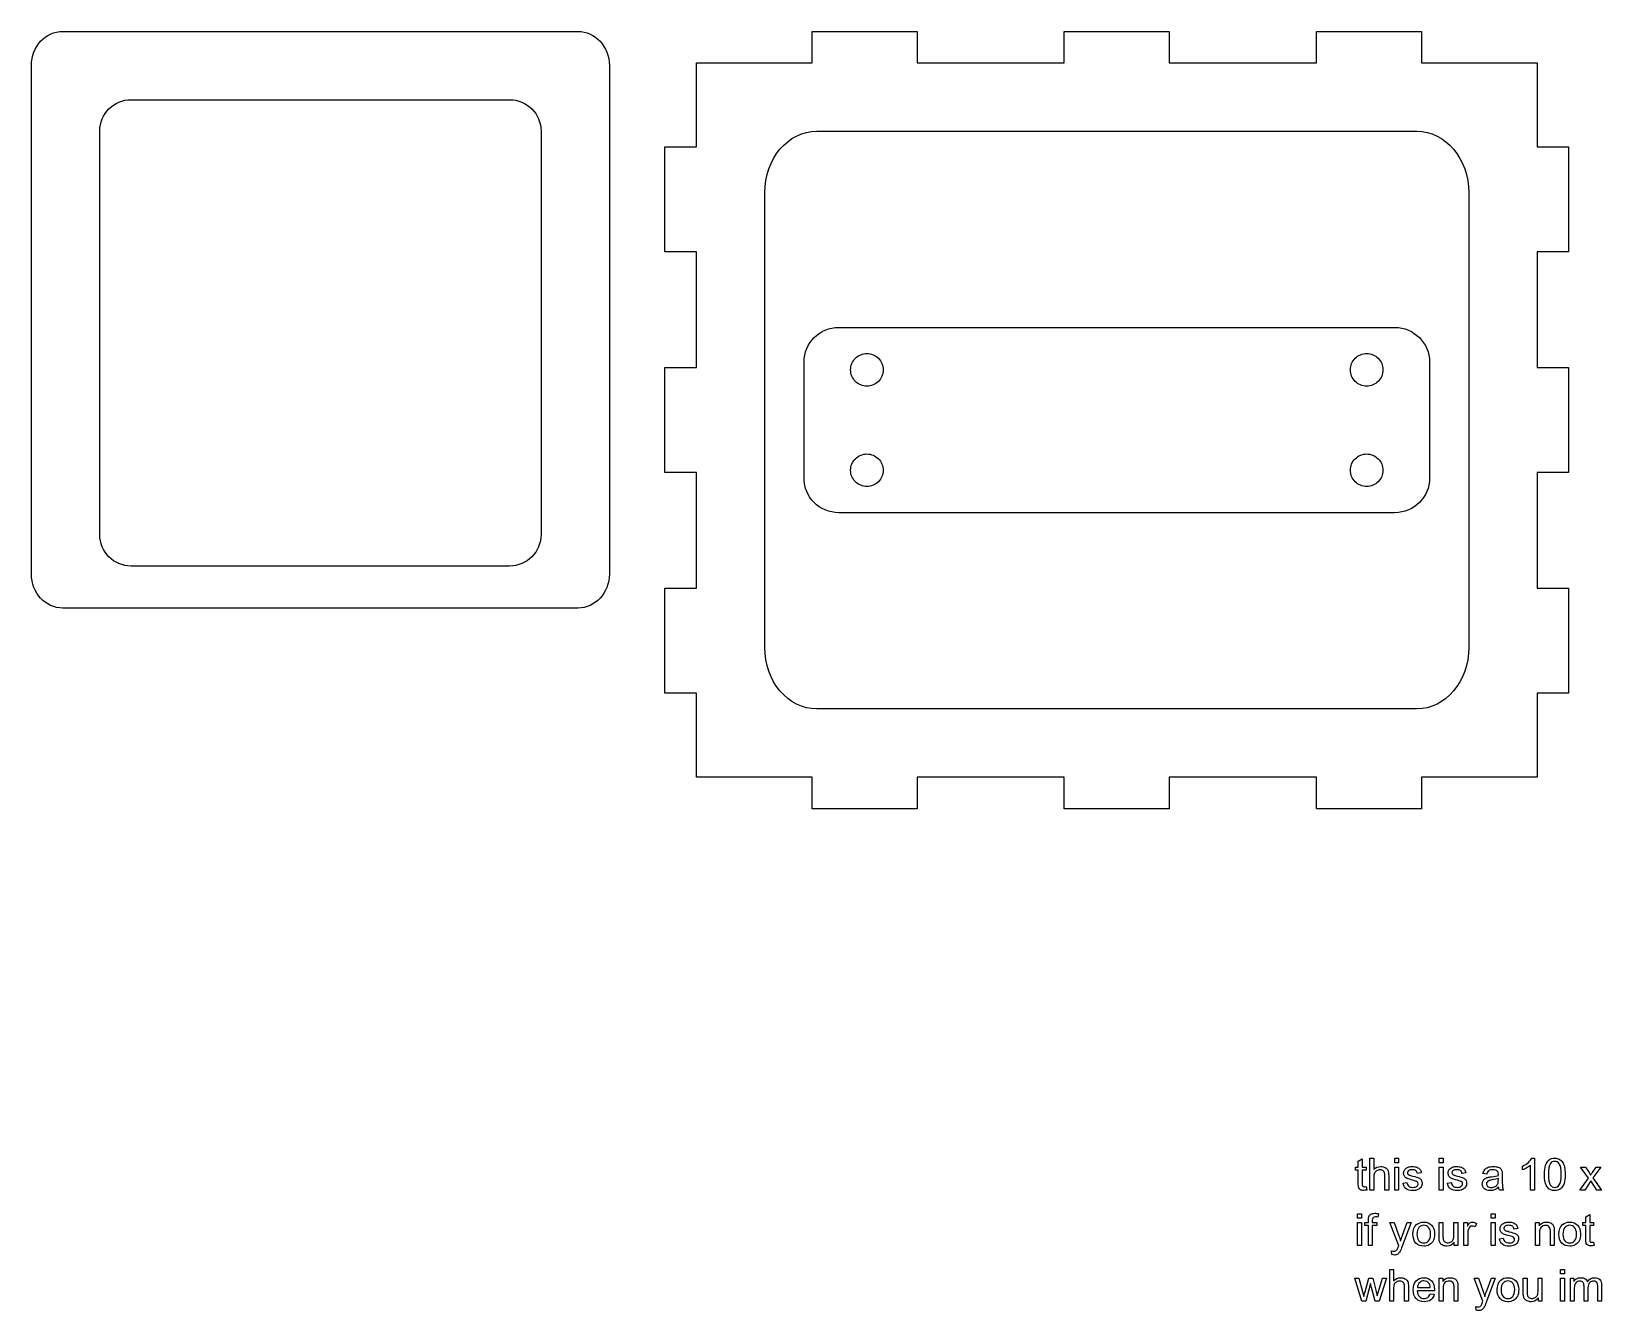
# Model space of a CAD drawing. Extents: x 33 to 401, y 28 to 278.
# Drawn here: x 34 to 183.4, y 28.4 to 150.1 of the extents above; entities that cross this region are included whole.
import ezdxf

# ---------------------------------------------------------------- set-up
doc = ezdxf.new("R2010")
doc.units = 0
doc.layers.add('Layer_1', color=7, linetype='CONTINUOUS')

msp = doc.modelspace()

# ---------------------------------------------------------------- linework, layer by layer
at = {"layer": 'Layer_1', "color": 7}
for p, q in [((37.016971, 150.12961), (86.016931, 150.12961)), ((37.016971, 150.12961), (37.016971, 150.12961)), ((108.3086, 147.12961), (108.3086, 150.12961)), ((108.3086, 150.12961), (118.30861, 150.12961)), ((118.30861, 150.12961), (118.30861, 147.12961)), ((132.30862, 147.12961), (132.30862, 150.12961)), ((132.30862, 150.12961), (142.30863, 150.12961)), ((142.30863, 150.12961), (142.30863, 147.12961)), ((156.30863, 147.12961), (156.30863, 150.12961)), ((156.30863, 150.12961), (166.30863, 150.12961)), ((166.30863, 150.12961), (166.30863, 147.12961)), ((34.016971, 98.46534), (34.016971, 146.89385)), ((89.016931, 146.89385), (89.016931, 98.46534)), ((97.308598, 147.12961), (108.3086, 147.12961)), ((97.308598, 139.12961), (97.308598, 147.12961)), ((118.30861, 147.12961), (132.30862, 147.12961)), ((142.30863, 147.12961), (156.30863, 147.12961)), ((166.30863, 147.12961), (177.30863, 147.12961)), ((177.30863, 147.12961), (177.30863, 139.12961)), ((43.517101, 143.62959), (79.517031, 143.62959)), ((43.517101, 143.62959), (43.517101, 143.62959)), ((40.517101, 102.22958), (40.517101, 140.62959)), ((82.517041, 140.62959), (82.517041, 102.22958)), ((108.767, 140.62961), (165.85022, 140.62961)), ((108.767, 140.62961), (108.767, 140.62961)), ((94.308598, 129.12961), (94.308598, 139.12961)), ((94.308598, 139.12961), (97.308598, 139.12961)), ((177.30863, 139.12961), (180.30863, 139.12961)), ((180.30863, 139.12961), (180.30863, 129.12961)), ((103.8086, 91.50532), (103.8086, 134.75389)), ((170.80862, 134.75389), (170.80862, 91.50532)), ((97.308598, 129.12961), (94.308598, 129.12961)), ((97.308598, 118.12961), (97.308598, 129.12961)), ((180.30863, 129.12961), (177.30863, 129.12961)), ((177.30863, 129.12961), (177.30863, 118.12961)), ((110.84258, 121.94606), (163.77465, 121.94606)), ((110.84258, 121.94606), (110.84258, 121.94606)), ((94.308598, 108.12961), (94.308598, 118.12961)), ((94.308598, 118.12961), (97.308598, 118.12961)), ((107.54258, 107.61316), (107.54258, 118.64606)), ((167.07465, 118.64606), (167.07465, 107.61316)), ((177.30863, 118.12961), (180.30863, 118.12961)), ((180.30863, 118.12961), (180.30863, 108.12961)), ((115.07858, 117.90957), (115.07858, 117.90957)), ((162.63865, 117.90957), (162.63865, 117.90957)), ((97.308598, 108.12961), (94.308598, 108.12961)), ((97.308598, 97.12961), (97.308598, 108.12961)), ((115.07858, 108.34965), (115.07858, 108.34965)), ((162.63865, 108.34965), (162.63865, 108.34965)), ((180.30863, 108.12961), (177.30863, 108.12961)), ((177.30863, 108.12961), (177.30863, 97.12961)), ((163.77465, 104.31316), (110.84258, 104.31316)), ((79.517031, 99.22957), (43.517101, 99.22957)), ((94.308598, 87.12961), (94.308598, 97.12961)), ((94.308598, 97.12961), (97.308598, 97.12961)), ((177.30863, 97.12961), (180.30863, 97.12961)), ((180.30863, 97.12961), (180.30863, 87.12961)), ((86.016931, 95.22958), (37.016971, 95.22958)), ((97.308598, 87.12961), (94.308598, 87.12961)), ((97.308598, 79.12961), (97.308598, 87.12961)), ((180.30863, 87.12961), (177.30863, 87.12961)), ((177.30863, 87.12961), (177.30863, 79.12961)), ((165.85022, 85.62961), (108.767, 85.62961)), ((108.3086, 79.12961), (97.308598, 79.12961)), ((108.3086, 76.12961), (108.3086, 79.12961)), ((132.30862, 79.12961), (118.30861, 79.12961)), ((118.30861, 79.12961), (118.30861, 76.12961)), ((132.30862, 76.12961), (132.30862, 79.12961)), ((156.30863, 79.12961), (142.30863, 79.12961)), ((142.30863, 79.12961), (142.30863, 76.12961)), ((156.30863, 76.12961), (156.30863, 79.12961)), ((177.30863, 79.12961), (166.30863, 79.12961)), ((166.30863, 79.12961), (166.30863, 76.12961)), ((118.30861, 76.12961), (108.3086, 76.12961)), ((142.30863, 76.12961), (132.30862, 76.12961)), ((166.30863, 76.12961), (156.30863, 76.12961)), ((160.01858, 41.7311), (160.01858, 42.02049)), ((160.01858, 42.02049), (160.29143, 42.02049)), ((160.29143, 42.56413), (160.66144, 42.78737)), ((160.29143, 42.02049), (160.29143, 42.56413)), ((160.66144, 42.78737), (160.66144, 42.02049)), ((160.66144, 42.02049), (161.03557, 42.02049)), ((161.03557, 42.02049), (161.03557, 41.7311)), ((161.39728, 39.82529), (161.39728, 42.85559)), ((161.39728, 42.85559), (161.76935, 42.85559)), ((161.76935, 42.85559), (161.76935, 41.76832)), ((163.75579, 42.42771), (163.75579, 42.85559)), ((163.75579, 42.85559), (164.12786, 42.85559)), ((164.12786, 42.42771), (163.75579, 42.42771)), ((163.75579, 39.82529), (163.75579, 42.0205)), ((163.75579, 42.0205), (164.12786, 42.0205)), ((164.12786, 42.85559), (164.12786, 42.42771)), ((164.12786, 42.0205), (164.12786, 39.82529)), ((167.98912, 42.42771), (167.98912, 42.85559)), ((167.98912, 42.85559), (168.36119, 42.85559)), ((168.36119, 42.42771), (167.98912, 42.42771)), ((167.98912, 39.82529), (167.98912, 42.0205)), ((167.98912, 42.0205), (168.36119, 42.0205)), ((168.36119, 42.85559), (168.36119, 42.42771)), ((168.36119, 42.0205), (168.36119, 39.82529)), ((175.93282, 41.74765), (175.93282, 42.10732)), ((176.67696, 39.82529), (176.67696, 42.1962)), ((176.80926, 42.868), (177.04904, 42.868)), ((177.04904, 42.868), (177.04904, 39.82529)), ((182.19187, 40.9663), (181.4498, 42.0205)), ((181.4498, 42.0205), (181.91489, 42.0205)), ((181.91489, 42.0205), (182.25182, 41.5058)), ((182.57221, 41.50167), (182.94221, 42.0205)), ((183.38663, 42.0205), (182.62802, 40.98697)), ((182.94221, 42.0205), (183.38663, 42.0205)), ((160.29143, 41.7311), (160.01858, 41.7311)), ((160.29143, 40.46813), (160.29143, 41.7311)), ((161.03557, 41.7311), (160.66144, 41.7311)), ((160.66144, 41.7311), (160.66144, 40.44746)), ((161.76932, 41.02632), (161.76932, 39.82536)), ((162.81317, 39.82534), (162.81317, 41.21647)), ((163.18524, 41.21647), (163.18524, 39.82534)), ((164.54747, 40.48054), (164.91541, 40.53844)), ((164.54747, 40.48056), (164.54747, 40.48054)), ((166.28791, 41.45419), (165.9241, 41.40459)), ((168.78081, 40.48054), (169.14874, 40.53844)), ((168.78083, 40.48056), (168.78081, 40.48054)), ((170.52124, 41.45419), (170.15744, 41.40459)), ((172.52217, 41.34466), (172.15837, 41.39426)), ((173.62179, 40.79062), (173.62186, 40.92703)), ((173.99805, 41.24139), (173.99805, 40.7453)), ((178.00401, 41.31979), (178.00402, 41.31977)), ((178.38642, 41.31977), (178.38642, 41.31977)), ((181.38985, 39.82529), (182.19187, 40.9663)), ((182.41718, 40.69138), (181.84047, 39.82529)), ((182.53707, 40.50742), (182.41718, 40.69138)), ((182.98769, 39.82529), (182.53707, 40.50742)), ((182.62802, 40.98697), (183.44451, 39.82529)), ((161.03559, 40.15812), (161.03554, 40.15808)), ((161.03554, 40.15808), (161.08934, 39.82942)), ((161.76932, 39.82536), (161.39728, 39.82529)), ((163.18524, 39.82534), (162.81317, 39.82534)), ((164.12786, 39.82529), (163.75579, 39.82529)), ((168.36119, 39.82529), (167.98912, 39.82529)), ((173.65284, 40.09624), (173.65286, 40.09607)), ((174.11585, 39.82546), (173.72724, 39.82546)), ((177.04904, 39.82529), (176.67696, 39.82529)), ((181.84047, 39.82529), (181.38985, 39.82529)), ((183.44451, 39.82529), (182.98769, 39.82529)), ((160.22526, 37.13605), (160.22526, 37.56393)), ((160.22526, 37.56393), (160.59733, 37.56393)), ((160.59733, 37.56393), (160.59733, 37.13605)), ((162.20965, 37.57835), (162.15385, 37.25382)), ((172.93352, 37.13605), (172.93352, 37.56393)), ((172.93352, 37.56393), (173.30559, 37.56393)), ((173.30559, 37.56393), (173.30559, 37.13605)), ((181.94583, 37.27246), (182.31584, 37.4957)), ((182.31584, 37.4957), (182.31584, 36.72883)), ((160.59733, 37.13605), (160.22526, 37.13605)), ((160.22526, 34.53362), (160.22526, 36.72884)), ((160.22526, 36.72884), (160.59733, 36.72884)), ((160.59733, 36.72884), (160.59733, 34.53362)), ((160.92599, 36.43945), (160.92599, 36.72884)), ((160.92599, 36.72884), (161.25465, 36.72884)), ((161.25465, 36.43945), (160.92599, 36.43945)), ((161.25465, 36.72884), (161.25465, 36.96241)), ((161.25465, 34.53362), (161.25465, 36.43945)), ((161.62467, 36.93134), (161.62467, 36.72877)), ((161.62467, 36.72877), (162.05255, 36.72877)), ((162.05255, 36.43938), (161.62467, 36.43938)), ((161.62467, 36.43938), (161.62467, 34.53355)), ((162.05255, 36.72877), (162.05255, 36.43938)), ((164.1362, 34.52948), (163.30318, 36.72883)), ((163.30318, 36.72883), (163.70418, 36.72883)), ((163.70418, 36.72883), (164.161, 35.45759)), ((164.47313, 35.44932), (164.94235, 36.72883)), ((165.31442, 36.72883), (164.47933, 34.4964)), ((164.94235, 36.72883), (165.31442, 36.72883)), ((167.97883, 35.36869), (167.97883, 36.72882)), ((167.97883, 36.72882), (168.3509, 36.72882)), ((168.3509, 36.72882), (168.3509, 35.51132)), ((169.38644, 35.5526), (169.38644, 36.72876)), ((169.38644, 36.72876), (169.75851, 36.72876)), ((169.75851, 36.72876), (169.75851, 34.53354)), ((170.33937, 34.53362), (170.33937, 36.72884)), ((170.33937, 36.72884), (170.67423, 36.72884)), ((170.67423, 36.72884), (170.67423, 36.39604)), ((171.53206, 36.65855), (171.4039, 36.31335)), ((173.30559, 37.13605), (172.93352, 37.13605)), ((172.93352, 34.53362), (172.93352, 36.72884)), ((172.93352, 36.72884), (173.30559, 36.72884)), ((173.30559, 36.72884), (173.30559, 34.53362)), ((175.46573, 36.16252), (175.10193, 36.11292)), ((177.16479, 34.53362), (177.16479, 36.72884)), ((177.16479, 36.72884), (177.49965, 36.72884)), ((177.49965, 36.72884), (177.49965, 36.41671)), ((178.57662, 34.53366), (178.57662, 35.86898)), ((178.94869, 35.88345), (178.94869, 34.53366)), ((181.67298, 36.43944), (181.67298, 36.72883)), ((181.67298, 36.72883), (181.94583, 36.72883)), ((181.94583, 36.43944), (181.67298, 36.43944)), ((181.94583, 36.72883), (181.94583, 37.27246)), ((181.94583, 35.17647), (181.94583, 36.43944)), ((182.31584, 36.72883), (182.68998, 36.72883)), ((182.68998, 36.43944), (182.31584, 36.43944)), ((182.31584, 36.43944), (182.31584, 35.15579)), ((182.68998, 36.72883), (182.68998, 36.43944)), ((160.59733, 34.53362), (160.22526, 34.53362)), ((161.62467, 34.53355), (161.25465, 34.53362)), ((165.49212, 35.63123), (165.49212, 35.63123)), ((165.87452, 35.63123), (165.87452, 35.63123)), ((169.42573, 34.53362), (169.42573, 34.85608)), ((169.75851, 34.53354), (169.42573, 34.53362)), ((170.71145, 34.53361), (170.33937, 34.53362)), ((170.71145, 35.68289), (170.71145, 34.53361)), ((173.30559, 34.53362), (172.93352, 34.53362)), ((173.72521, 35.18888), (174.09314, 35.24678)), ((173.72532, 35.189), (173.72521, 35.18888)), ((177.5369, 34.53365), (177.16479, 34.53362)), ((177.5369, 35.73254), (177.5369, 34.53365)), ((178.94869, 34.53366), (178.57662, 34.53366)), ((179.38274, 35.63123), (179.38274, 35.63123)), ((179.76515, 35.63123), (179.76515, 35.63123)), ((182.69, 34.86646), (182.69004, 34.86642)), ((182.69004, 34.86642), (182.74374, 34.53775)), ((163.49741, 33.68819), (163.45611, 34.03753)), ((163.49748, 33.68823), (163.49741, 33.68819)), ((160.62833, 29.24195), (159.95654, 31.43717)), ((159.95654, 31.43717), (160.34101, 31.43717)), ((160.34101, 31.43717), (160.69035, 30.17006)), ((160.93426, 30.15146), (161.28359, 31.43717)), ((161.28359, 31.43717), (161.666, 31.43717)), ((161.666, 31.43717), (161.99466, 30.16386)), ((162.2303, 30.168), (162.60651, 31.43717)), ((162.96824, 31.43717), (162.28198, 29.24195)), ((162.60651, 31.43717), (162.96824, 31.43717)), ((163.28243, 29.24195), (163.28243, 32.27226)), ((163.28243, 32.27226), (163.65451, 32.27226)), ((163.65451, 32.27226), (163.65451, 31.18499)), ((167.99533, 29.24195), (167.99533, 31.43717)), ((167.99533, 31.43717), (168.33019, 31.43717)), ((168.33019, 31.43717), (168.33019, 31.12504)), ((172.14811, 29.2378), (171.31509, 31.43715)), ((171.31509, 31.43715), (171.7161, 31.43715)), ((171.7161, 31.43715), (172.17292, 30.16591)), ((172.48504, 30.15764), (172.95427, 31.43715)), ((173.32634, 31.43715), (172.49124, 29.20473)), ((172.95427, 31.43715), (173.32634, 31.43715)), ((175.99074, 30.07703), (175.99074, 31.43715)), ((175.99074, 31.43715), (176.36281, 31.43715)), ((176.36281, 31.43715), (176.36281, 30.21965)), ((177.39836, 30.26092), (177.39836, 31.43708)), ((177.39836, 31.43708), (177.77043, 31.43708)), ((177.77043, 31.43708), (177.77043, 29.24186)), ((179.53157, 31.84438), (179.53157, 32.27226)), ((179.53157, 32.27226), (179.90364, 32.27226)), ((179.90364, 31.84438), (179.53157, 31.84438)), ((179.53157, 29.24195), (179.53157, 31.43717)), ((179.53157, 31.43717), (179.90364, 31.43717)), ((179.90364, 32.27226), (179.90364, 31.84438)), ((179.90364, 31.43717), (179.90364, 29.24195)), ((180.47208, 29.24195), (180.47208, 31.43717)), ((180.47208, 31.43717), (180.80488, 31.43717)), ((180.80488, 31.43717), (180.80488, 31.12918)), ((160.69035, 30.17006), (160.82057, 29.69877)), ((161.46141, 30.93074), (161.01699, 29.24195)), ((161.54611, 30.5566), (161.46141, 30.93074)), ((161.89544, 29.24195), (161.54611, 30.5566)), ((161.99466, 30.16386), (162.10421, 29.74425)), ((162.10421, 29.74425), (162.2303, 30.168)), ((163.65447, 30.44297), (163.65447, 29.24201)), ((164.69832, 29.242), (164.69832, 30.63313)), ((165.07039, 30.63313), (165.07039, 29.242)), ((167.53651, 30.24454), (165.8994, 30.24454)), ((165.92, 30.5504), (167.14576, 30.5504)), ((165.92, 30.5504), (165.92, 30.5504)), ((167.1417, 29.94895), (167.14163, 29.94889)), ((167.14163, 29.94889), (167.5261, 29.90139)), ((168.36743, 30.44078), (168.36743, 29.24188)), ((169.40715, 29.2419), (169.40715, 30.57722)), ((169.77922, 30.59169), (169.77922, 29.2419)), ((173.50403, 30.33956), (173.50403, 30.33956)), ((173.88644, 30.33956), (173.88644, 30.33956)), ((180.84416, 30.38082), (180.84416, 29.24187)), ((181.7764, 29.24188), (181.7764, 30.66815)), ((182.14847, 30.51726), (182.14847, 29.24188)), ((183.07657, 29.24193), (183.07657, 30.6248)), ((183.44658, 30.74882), (183.44658, 29.24193)), ((161.01699, 29.24195), (160.62833, 29.24195)), ((162.28198, 29.24195), (161.89544, 29.24195)), ((163.65447, 29.24201), (163.28243, 29.24195)), ((165.07039, 29.242), (164.69832, 29.242)), ((168.36743, 29.24188), (167.99533, 29.24195)), ((169.77922, 29.2419), (169.40715, 29.2419)), ((171.50932, 28.39653), (171.46802, 28.74586)), ((171.50939, 28.39655), (171.50932, 28.39653)), ((177.43764, 29.24195), (177.43764, 29.56442)), ((177.77043, 29.24186), (177.43764, 29.24195)), ((179.90364, 29.24195), (179.53157, 29.24195)), ((180.84416, 29.24187), (180.47208, 29.24195)), ((182.14847, 29.24188), (181.7764, 29.24188)), ((183.44658, 29.24193), (183.07657, 29.24193))]:
    msp.add_line(p, q, dxfattribs=at)
for points in [[(34.016971, 146.89385), (34.016971, 148.68646), (35.354971, 150.12961), (37.016971, 150.12961)], [(86.016931, 150.12961), (87.678931, 150.12961), (89.016931, 148.68646), (89.016931, 146.89385)], [(40.517101, 140.62959), (40.517101, 142.29159), (41.855101, 143.62959), (43.517101, 143.62959)], [(79.517031, 143.62959), (81.179041, 143.62959), (82.517041, 142.29159), (82.517041, 140.62959)], [(103.8086, 134.75389), (103.8086, 138.00904), (106.02005, 140.62961), (108.767, 140.62961)], [(165.85022, 140.62961), (168.59717, 140.62961), (170.80862, 138.00904), (170.80862, 134.75389)], [(107.54258, 118.64606), (107.54258, 120.47426), (109.01438, 121.94606), (110.84258, 121.94606)], [(163.77465, 121.94606), (165.60285, 121.94606), (167.07465, 120.47426), (167.07465, 118.64606)], [(111.97858, 117.90957), (111.97858, 118.320656), (112.141883, 118.714904), (112.432564, 119.005586)], [(112.432564, 119.005586), (112.723246, 119.296267), (113.117494, 119.45957), (113.52858, 119.45957)], [(113.52858, 119.45957), (113.939666, 119.45957), (114.333914, 119.296267), (114.624596, 119.005586)], [(114.624596, 119.005586), (114.915277, 118.714904), (115.07858, 118.320656), (115.07858, 117.90957)], [(159.53865, 117.90957), (159.53865, 118.320656), (159.701953, 118.714904), (159.992634, 119.005586)], [(159.992634, 119.005586), (160.283316, 119.296267), (160.677564, 119.45957), (161.08865, 119.45957)], [(161.08865, 119.45957), (161.499736, 119.45957), (161.893984, 119.296267), (162.184666, 119.005586)], [(162.184666, 119.005586), (162.475347, 118.714904), (162.63865, 118.320656), (162.63865, 117.90957)], [(112.432564, 116.813554), (112.141883, 117.104236), (111.97858, 117.498484), (111.97858, 117.90957)], [(113.52858, 116.35957), (113.117494, 116.35957), (112.723246, 116.522873), (112.432564, 116.813554)], [(114.624596, 116.813554), (114.333914, 116.522873), (113.939666, 116.35957), (113.52858, 116.35957)], [(115.07858, 117.90957), (115.07858, 117.498484), (114.915277, 117.104236), (114.624596, 116.813554)], [(159.992634, 116.813554), (159.701953, 117.104236), (159.53865, 117.498484), (159.53865, 117.90957)], [(161.08865, 116.35957), (160.677564, 116.35957), (160.283316, 116.522873), (159.992634, 116.813554)], [(162.184666, 116.813554), (161.893984, 116.522873), (161.499736, 116.35957), (161.08865, 116.35957)], [(162.63865, 117.90957), (162.63865, 117.498484), (162.475347, 117.104236), (162.184666, 116.813554)], [(111.97858, 108.34965), (111.97858, 108.760736), (112.141883, 109.154984), (112.432564, 109.445666)], [(112.432564, 109.445666), (112.723246, 109.736347), (113.117494, 109.89965), (113.52858, 109.89965)], [(113.52858, 109.89965), (113.939666, 109.89965), (114.333914, 109.736347), (114.624596, 109.445666)], [(114.624596, 109.445666), (114.915277, 109.154984), (115.07858, 108.760736), (115.07858, 108.34965)], [(159.53865, 108.34965), (159.53865, 108.760736), (159.701953, 109.154984), (159.992634, 109.445666)], [(159.992634, 109.445666), (160.283316, 109.736347), (160.677564, 109.89965), (161.08865, 109.89965)], [(161.08865, 109.89965), (161.499736, 109.89965), (161.893984, 109.736347), (162.184666, 109.445666)], [(162.184666, 109.445666), (162.475347, 109.154984), (162.63865, 108.760736), (162.63865, 108.34965)], [(110.84258, 104.31316), (109.01438, 104.31316), (107.54258, 105.78496), (107.54258, 107.61316)], [(112.432564, 107.253634), (112.141883, 107.544316), (111.97858, 107.938564), (111.97858, 108.34965)], [(115.07858, 108.34965), (115.07858, 107.938564), (114.915277, 107.544316), (114.624596, 107.253634)], [(159.992634, 107.253634), (159.701953, 107.544316), (159.53865, 107.938564), (159.53865, 108.34965)], [(162.63865, 108.34965), (162.63865, 107.938564), (162.475347, 107.544316), (162.184666, 107.253634)], [(167.07465, 107.61316), (167.07465, 105.78496), (165.60285, 104.31316), (163.77465, 104.31316)], [(113.52858, 106.79965), (113.117494, 106.79965), (112.723246, 106.962953), (112.432564, 107.253634)], [(114.624596, 107.253634), (114.333914, 106.962953), (113.939666, 106.79965), (113.52858, 106.79965)], [(161.08865, 106.79965), (160.677564, 106.79965), (160.283316, 106.962953), (159.992634, 107.253634)], [(162.184666, 107.253634), (161.893984, 106.962953), (161.499736, 106.79965), (161.08865, 106.79965)], [(43.517101, 99.22957), (41.855101, 99.22957), (40.517101, 100.56758), (40.517101, 102.22958)], [(82.517041, 102.22958), (82.517041, 100.56758), (81.179041, 99.22957), (79.517031, 99.22957)], [(37.016971, 95.22958), (35.354971, 95.22958), (34.016971, 96.67273), (34.016971, 98.46534)], [(89.016931, 98.46534), (89.016931, 96.67273), (87.678931, 95.22958), (86.016931, 95.22958)], [(108.767, 85.62961), (106.02005, 85.62961), (103.8086, 88.25018), (103.8086, 91.50532)], [(170.80862, 91.50532), (170.80862, 88.25018), (168.59717, 85.62961), (165.85022, 85.62961)], [(161.76935, 41.76832), (161.942983, 41.969513), (162.16209, 42.07011), (162.42667, 42.07011)], [(162.42667, 42.07011), (162.589283, 42.07011), (162.730533, 42.037743), (162.85042, 41.97301)], [(162.85042, 41.97301), (162.970307, 41.90961), (163.055747, 41.821417), (163.10674, 41.70843)], [(164.6756, 41.7084), (164.721067, 41.79246), (164.78239, 41.86205), (164.85957, 41.91717)], [(164.85957, 41.91717), (164.917437, 41.959903), (164.995983, 41.995733), (165.09521, 42.02466)], [(165.09521, 42.02466), (165.19581, 42.054993), (165.303297, 42.07016), (165.41767, 42.07016)], [(165.41767, 42.07016), (165.58993, 42.07016), (165.740827, 42.04536), (165.87036, 41.99576)], [(165.87036, 41.99576), (166.001273, 41.94616), (166.097737, 41.878637), (166.15975, 41.79319)], [(168.90893, 41.7084), (168.954397, 41.79246), (169.01572, 41.86205), (169.0929, 41.91717)], [(169.0929, 41.91717), (169.150767, 41.959903), (169.229317, 41.995733), (169.32855, 42.02466)], [(169.32855, 42.02466), (169.429143, 42.054993), (169.53663, 42.07016), (169.65101, 42.07016)], [(169.65101, 42.07016), (169.823263, 42.07016), (169.974157, 42.04536), (170.10369, 41.99576)], [(170.10369, 41.99576), (170.234603, 41.94616), (170.331067, 41.878637), (170.39308, 41.79319)], [(172.32167, 41.77047), (172.397457, 41.86693), (172.50701, 41.940653), (172.65033, 41.99164)], [(172.65033, 41.99164), (172.793643, 42.04404), (172.959697, 42.07024), (173.14849, 42.07024)], [(173.14849, 42.07024), (173.335903, 42.07024), (173.488177, 42.048207), (173.60531, 42.00414)], [(173.60531, 42.00414), (173.722443, 41.960007), (173.80857, 41.904193), (173.86369, 41.8367)], [(175.93282, 42.10732), (176.140907, 42.20516), (176.32281, 42.32367), (176.47853, 42.46285)], [(176.3235, 41.93989), (176.178807, 41.85445), (176.04858, 41.79037), (175.93282, 41.74765)], [(176.67696, 42.1962), (176.587393, 42.11076), (176.469573, 42.025323), (176.3235, 41.93989)], [(176.47853, 42.46285), (176.634243, 42.60203), (176.744487, 42.73708), (176.80926, 42.868)], [(178.00402, 41.31977), (178.00402, 41.678057), (178.040537, 41.966067), (178.11357, 42.1838)], [(178.11357, 42.1838), (178.187983, 42.402907), (178.297537, 42.571717), (178.44223, 42.69023)], [(178.57866, 42.34296), (178.4505, 42.158307), (178.38642, 41.817243), (178.38642, 41.31977)], [(178.44223, 42.69023), (178.588303, 42.808743), (178.771583, 42.868), (178.99207, 42.868)], [(178.98793, 42.56), (178.817057, 42.56), (178.680633, 42.487653), (178.57866, 42.34296)], [(179.42202, 42.31402), (179.30626, 42.478007), (179.161563, 42.56), (178.98793, 42.56)], [(178.99207, 42.868), (179.154677, 42.868), (179.297303, 42.834933), (179.41995, 42.7688)], [(179.41995, 42.7688), (179.542597, 42.704), (179.643883, 42.609603), (179.72381, 42.48561)], [(179.59772, 41.31977), (179.59772, 41.818617), (179.539153, 42.150033), (179.42202, 42.31402)], [(179.72381, 42.48561), (179.803737, 42.362963), (179.866437, 42.212757), (179.91191, 42.03499)], [(179.91191, 42.03499), (179.957377, 41.858603), (179.98011, 41.620203), (179.98011, 41.31979)], [(160.33693, 40.02785), (160.306597, 40.09813), (160.29143, 40.24489), (160.29143, 40.46813)], [(160.66144, 40.44746), (160.66144, 40.341353), (160.66764, 40.27314), (160.68004, 40.24282)], [(161.83132, 41.43146), (161.789987, 41.33362), (161.76932, 41.198573), (161.76932, 41.02632)], [(162.03803, 41.66297), (161.941563, 41.606437), (161.87266, 41.529267), (161.83132, 41.43146)], [(162.35015, 41.74977), (162.23991, 41.74977), (162.13587, 41.720837), (162.03803, 41.66297)], [(162.69122, 41.62161), (162.611293, 41.70705), (162.497603, 41.74977), (162.35015, 41.74977)], [(162.81317, 41.21647), (162.81317, 41.402503), (162.77252, 41.53755), (162.69122, 41.62161)], [(163.10674, 41.70843), (163.159073, 41.59543), (163.18524, 41.431443), (163.18524, 41.21647)], [(164.83273, 39.95346), (164.683903, 40.071973), (164.588817, 40.247673), (164.54747, 40.48056)], [(164.6095, 41.43761), (164.6095, 41.53545), (164.631533, 41.625713), (164.6756, 41.7084)], [(164.6901, 41.14202), (164.636367, 41.231593), (164.6095, 41.330123), (164.6095, 41.43761)], [(164.92988, 40.93325), (164.825147, 40.98425), (164.74522, 41.05384), (164.6901, 41.14202)], [(164.91541, 40.53844), (164.936077, 40.390993), (164.993267, 40.277993), (165.08698, 40.19944)], [(165.49832, 40.75548), (165.225467, 40.824387), (165.035987, 40.883643), (164.92988, 40.93325)], [(165.07868, 41.67947), (165.00564, 41.623003), (164.96912, 41.556857), (164.96912, 41.48103)], [(164.96912, 41.48103), (164.96912, 41.432763), (164.984287, 41.389357), (165.01462, 41.35081)], [(165.01462, 41.35081), (165.044953, 41.310877), (165.092497, 41.27781), (165.15725, 41.25161)], [(165.44455, 41.76427), (165.27367, 41.76427), (165.151713, 41.736003), (165.07868, 41.67947)], [(165.15725, 41.25161), (165.19445, 41.23781), (165.304003, 41.20611), (165.48591, 41.15651)], [(165.77941, 41.66917), (165.700863, 41.73257), (165.589243, 41.76427), (165.44455, 41.76427)], [(165.48591, 41.15651), (165.749117, 41.08623), (165.932393, 41.028353), (166.03574, 40.98288)], [(165.87866, 40.62939), (165.82766, 40.662457), (165.70088, 40.704487), (165.49832, 40.75548)], [(165.9241, 41.40459), (165.907567, 41.51759), (165.859337, 41.605783), (165.77941, 41.66917)], [(165.86419, 40.18497), (165.94687, 40.25525), (165.98821, 40.337243), (165.98821, 40.43095)], [(165.98821, 40.43095), (165.98821, 40.515017), (165.951693, 40.581163), (165.87866, 40.62939)], [(166.03574, 40.98288), (166.140473, 40.938813), (166.222467, 40.874047), (166.28172, 40.78858)], [(166.15975, 41.79319), (166.22175, 41.709123), (166.26447, 41.596123), (166.28791, 41.45419)], [(166.37062, 40.47025), (166.37062, 40.346223), (166.3341, 40.22909), (166.26106, 40.11885)], [(166.28172, 40.78858), (166.340987, 40.70314), (166.37062, 40.59703), (166.37062, 40.47025)], [(169.06608, 39.95346), (168.917253, 40.071973), (168.82217, 40.247673), (168.78083, 40.48056)], [(168.84283, 41.43761), (168.84283, 41.53545), (168.864863, 41.625713), (168.90893, 41.7084)], [(168.92343, 41.14202), (168.869697, 41.231593), (168.84283, 41.330123), (168.84283, 41.43761)], [(169.16321, 40.93325), (169.058483, 40.98425), (168.978557, 41.05384), (168.92343, 41.14202)], [(169.14874, 40.53844), (169.169407, 40.390993), (169.226597, 40.277993), (169.32031, 40.19944)], [(169.73165, 40.75548), (169.458803, 40.824387), (169.269323, 40.883643), (169.16321, 40.93325)], [(169.31201, 41.67947), (169.238977, 41.623003), (169.20246, 41.556857), (169.20246, 41.48103)], [(169.20246, 41.48103), (169.20246, 41.432763), (169.217627, 41.389357), (169.24796, 41.35081)], [(169.24796, 41.35081), (169.278293, 41.310877), (169.325837, 41.27781), (169.39059, 41.25161)], [(169.67788, 41.76427), (169.507, 41.76427), (169.385043, 41.736003), (169.31201, 41.67947)], [(169.39059, 41.25161), (169.42779, 41.23781), (169.537343, 41.20611), (169.71925, 41.15651)], [(170.01274, 41.66917), (169.934193, 41.73257), (169.822573, 41.76427), (169.67788, 41.76427)], [(169.71925, 41.15651), (169.982457, 41.08623), (170.165737, 41.028353), (170.26909, 40.98288)], [(170.11199, 40.62939), (170.06099, 40.662457), (169.93421, 40.704487), (169.73165, 40.75548)], [(170.15744, 41.40459), (170.140907, 41.51759), (170.092673, 41.605783), (170.01274, 41.66917)], [(170.09752, 40.18497), (170.180207, 40.25525), (170.22155, 40.337243), (170.22155, 40.43095)], [(170.22155, 40.43095), (170.22155, 40.515017), (170.18503, 40.581163), (170.11199, 40.62939)], [(170.26909, 40.98288), (170.373817, 40.938813), (170.45581, 40.874047), (170.51507, 40.78858)], [(170.39308, 41.79319), (170.45508, 41.709123), (170.4978, 41.596123), (170.52124, 41.45419)], [(170.60397, 40.47025), (170.60397, 40.346223), (170.567453, 40.22909), (170.49442, 40.11885)], [(170.51507, 40.78858), (170.574337, 40.70314), (170.60397, 40.59703), (170.60397, 40.47025)], [(172.0943, 40.4041), (172.0943, 40.511587), (172.118433, 40.609427), (172.1667, 40.69762)], [(172.2886, 39.95142), (172.159067, 40.069927), (172.0943, 40.22082), (172.0943, 40.4041)], [(172.15837, 41.39426), (172.191437, 41.54998), (172.24587, 41.675383), (172.32167, 41.77047)], [(172.1667, 40.69762), (172.2163, 40.787193), (172.280377, 40.858853), (172.35893, 40.9126)], [(172.35893, 40.9126), (172.438857, 40.966333), (172.52843, 41.006987), (172.62765, 41.03456)], [(172.54285, 40.59012), (172.508383, 40.53772), (172.49115, 40.479153), (172.49115, 40.41442)], [(172.49115, 40.41442), (172.49115, 40.3152), (172.52836, 40.232517), (172.60278, 40.16637)], [(172.70614, 41.66919), (172.62346, 41.60859), (172.562137, 41.500413), (172.52217, 41.34466)], [(172.68961, 40.71207), (172.62621, 40.684537), (172.57729, 40.643887), (172.54285, 40.59012)], [(172.62765, 41.03456), (172.700683, 41.053827), (172.810927, 41.072427), (172.95838, 41.09036)], [(173.01414, 40.78647), (172.86118, 40.764403), (172.753003, 40.739603), (172.68961, 40.71207)], [(173.09475, 41.76219), (172.919737, 41.76219), (172.7902, 41.73119), (172.70614, 41.66919)], [(172.95838, 41.09036), (173.258793, 41.12616), (173.47997, 41.168877), (173.62191, 41.21851)], [(173.62186, 40.92703), (173.486807, 40.871897), (173.284233, 40.825043), (173.01414, 40.78647)], [(173.51849, 41.6361), (173.42341, 41.72016), (173.282163, 41.76219), (173.09475, 41.76219)], [(173.31591, 40.16017), (173.42753, 40.22357), (173.509523, 40.309697), (173.56189, 40.41855)], [(173.62391, 41.31571), (173.62391, 41.46729), (173.58877, 41.574087), (173.51849, 41.6361)], [(173.56189, 40.41855), (173.601823, 40.50261), (173.62179, 40.626633), (173.62179, 40.79062)], [(173.62191, 41.21851), (173.623243, 41.26951), (173.62391, 41.30191), (173.62391, 41.31571)], [(173.86369, 41.8367), (173.918823, 41.770567), (173.95741, 41.686507), (173.97945, 41.58452)], [(173.97945, 41.58452), (173.99185, 41.52112), (173.99805, 41.406743), (173.99805, 41.24139)], [(173.99805, 40.7453), (173.99805, 40.399413), (174.005617, 40.180303), (174.02075, 40.08797)], [(178.30373, 40.08782), (178.103917, 40.34), (178.00401, 40.750657), (178.00401, 41.31979)], [(178.38642, 41.31977), (178.38642, 40.822297), (178.444297, 40.490877), (178.56005, 40.32551)], [(179.42202, 40.32758), (179.539153, 40.492947), (179.59772, 40.823677), (179.59772, 41.31977)], [(179.87056, 40.45783), (179.79752, 40.240097), (179.687967, 40.071287), (179.5419, 39.9514)], [(179.98011, 41.31979), (179.98011, 40.964257), (179.943593, 40.676937), (179.87056, 40.45783)], [(182.25182, 41.5058), (182.31522, 41.40796), (182.366207, 41.325967), (182.40478, 41.25982)], [(182.40478, 41.25982), (182.465447, 41.350773), (182.521257, 41.43139), (182.57221, 41.50167)], [(160.49402, 39.86042), (160.419607, 39.903153), (160.367243, 39.958963), (160.33693, 40.02785)], [(160.80822, 39.79632), (160.673173, 39.79632), (160.56844, 39.817687), (160.49402, 39.86042)], [(160.68004, 40.24282), (160.69384, 40.212487), (160.715207, 40.188387), (160.74414, 40.17052)], [(160.74414, 40.17052), (160.774473, 40.152587), (160.817193, 40.14362), (160.8723, 40.14362)], [(161.08934, 39.82942), (160.984607, 39.807353), (160.8909, 39.79632), (160.80822, 39.79632)], [(160.8723, 40.14362), (160.913633, 40.14362), (160.968063, 40.148453), (161.03559, 40.15812)], [(165.48592, 39.7757), (165.200667, 39.7757), (164.982937, 39.834953), (164.83273, 39.95346)], [(165.08698, 40.19944), (165.18206, 40.120893), (165.31435, 40.08162), (165.48385, 40.08162)], [(165.48385, 40.08162), (165.65473, 40.08162), (165.78151, 40.11607), (165.86419, 40.18497)], [(165.94894, 39.8646), (165.812513, 39.805333), (165.658173, 39.7757), (165.48592, 39.7757)], [(166.26106, 40.11885), (166.189407, 40.009983), (166.085367, 39.925233), (165.94894, 39.8646)], [(169.71927, 39.7757), (169.434017, 39.7757), (169.216287, 39.834953), (169.06608, 39.95346)], [(169.32031, 40.19944), (169.415397, 40.120893), (169.547687, 40.08162), (169.71718, 40.08162)], [(169.71718, 40.08162), (169.88806, 40.08162), (170.01484, 40.11607), (170.09752, 40.18497)], [(170.18229, 39.8646), (170.045863, 39.805333), (169.891523, 39.7757), (169.71927, 39.7757)], [(170.49442, 40.11885), (170.42276, 40.009983), (170.318717, 39.925233), (170.18229, 39.8646)], [(172.84464, 39.77572), (172.603487, 39.77572), (172.41814, 39.834287), (172.2886, 39.95142)], [(172.60278, 40.16637), (172.678567, 40.100237), (172.78881, 40.06717), (172.93351, 40.06717)], [(173.25392, 39.84802), (173.12714, 39.79982), (172.990713, 39.77572), (172.84464, 39.77572)], [(172.93351, 40.06717), (173.076823, 40.06717), (173.20429, 40.09817), (173.31591, 40.16017)], [(173.65286, 40.09607), (173.51506, 39.978937), (173.38208, 39.896253), (173.25392, 39.84802)], [(173.72724, 39.82546), (173.68864, 39.902627), (173.66384, 39.992887), (173.65284, 40.09624)], [(174.02075, 40.08797), (174.037283, 39.997023), (174.068983, 39.90952), (174.11585, 39.82546)], [(178.99206, 39.77363), (178.699913, 39.77363), (178.47047, 39.87836), (178.30373, 40.08782)], [(178.56005, 40.32551), (178.677183, 40.161523), (178.82119, 40.07953), (178.99207, 40.07953)], [(179.5419, 39.9514), (179.397207, 39.832887), (179.213927, 39.77363), (178.99206, 39.77363)], [(178.99207, 40.07953), (179.162943, 40.07953), (179.30626, 40.162213), (179.42202, 40.32758)], [(161.29395, 37.29107), (161.32975, 37.387537), (161.39245, 37.465397), (161.48205, 37.52465)], [(161.48205, 37.52465), (161.572997, 37.58525), (161.699777, 37.61555), (161.86239, 37.61555)], [(161.86239, 37.61555), (161.967117, 37.61555), (162.08287, 37.60315), (162.20965, 37.57835)], [(161.25465, 36.96241), (161.25465, 37.109863), (161.26775, 37.219417), (161.29395, 37.29107)], [(161.69497, 37.20212), (161.648103, 37.15392), (161.62467, 37.06366), (161.62467, 36.93134)], [(161.93474, 37.27452), (161.82174, 37.27452), (161.741817, 37.250387), (161.69497, 37.20212)], [(162.15385, 37.25382), (162.076683, 37.26762), (162.003647, 37.27452), (161.93474, 37.27452)], [(165.49212, 35.63123), (165.49212, 36.03775), (165.60512, 36.33885), (165.83112, 36.53453)], [(165.83112, 36.53453), (166.019907, 36.697137), (166.250037, 36.77844), (166.52151, 36.77844)], [(166.05849, 36.26168), (165.935843, 36.1225), (165.87452, 35.91235), (165.87452, 35.63123)], [(166.52151, 36.47045), (166.335477, 36.47045), (166.181137, 36.40086), (166.05849, 36.26168)], [(166.52151, 36.77844), (166.823303, 36.77844), (167.069973, 36.679223), (167.26152, 36.48079)], [(166.9804, 36.25961), (166.857753, 36.40017), (166.70479, 36.47045), (166.52151, 36.47045)], [(167.16644, 35.64363), (167.16644, 35.915103), (167.104427, 36.12043), (166.9804, 36.25961)], [(167.26152, 36.48079), (167.453067, 36.28373), (167.54884, 36.010877), (167.54884, 35.66223)], [(170.67423, 36.39604), (170.75967, 36.55176), (170.83822, 36.654423), (170.90988, 36.70403)], [(170.77345, 36.11698), (170.732117, 35.984687), (170.71145, 35.83999), (170.71145, 35.68289)], [(170.91194, 36.31955), (170.847207, 36.271283), (170.801043, 36.20376), (170.77345, 36.11698)], [(170.90988, 36.70403), (170.982913, 36.75363), (171.062837, 36.77843), (171.14965, 36.77843)], [(171.13105, 36.39395), (171.049743, 36.39395), (170.976707, 36.36915), (170.91194, 36.31955)], [(171.4039, 36.31335), (171.312953, 36.367083), (171.222003, 36.39395), (171.13105, 36.39395)], [(171.14965, 36.77843), (171.275057, 36.77843), (171.402527, 36.73847), (171.53206, 36.65855)], [(173.78723, 36.14595), (173.78723, 36.24379), (173.809297, 36.33405), (173.85343, 36.41673)], [(173.86783, 35.85036), (173.814097, 35.939927), (173.78723, 36.038457), (173.78723, 36.14595)], [(173.85343, 36.41673), (173.898897, 36.50079), (173.960217, 36.57038), (174.03739, 36.6255)], [(174.03739, 36.6255), (174.095257, 36.668233), (174.173807, 36.704063), (174.27304, 36.73299)], [(174.2565, 36.38791), (174.183467, 36.331443), (174.14695, 36.265297), (174.14695, 36.18947)], [(174.14695, 36.18947), (174.14695, 36.14127), (174.162117, 36.097863), (174.19245, 36.05925)], [(174.19245, 36.05925), (174.222783, 36.019317), (174.270327, 35.98625), (174.33508, 35.96005)], [(174.62237, 36.47261), (174.451497, 36.47261), (174.32954, 36.444377), (174.2565, 36.38791)], [(174.27304, 36.73299), (174.373633, 36.763323), (174.48112, 36.77849), (174.5955, 36.77849)], [(174.33508, 35.96005), (174.37228, 35.94625), (174.481833, 35.91455), (174.66374, 35.86495)], [(174.5955, 36.77849), (174.767753, 36.77849), (174.918647, 36.75369), (175.04818, 36.70409)], [(174.95723, 36.37751), (174.878683, 36.44091), (174.767063, 36.47261), (174.62237, 36.47261)], [(174.66374, 35.86495), (174.926947, 35.79467), (175.110227, 35.73679), (175.21358, 35.69131)], [(175.10193, 36.11292), (175.085397, 36.22592), (175.037163, 36.314117), (174.95723, 36.37751)], [(175.04818, 36.70409), (175.179093, 36.65449), (175.275557, 36.586967), (175.33757, 36.50152)], [(175.33757, 36.50152), (175.39957, 36.41746), (175.44229, 36.30446), (175.46573, 36.16252)], [(177.49965, 36.41671), (177.660883, 36.657863), (177.893773, 36.77844), (178.19832, 36.77844)], [(177.70847, 36.30512), (177.59409, 36.20452), (177.5369, 36.01366), (177.5369, 35.73254)], [(178.11981, 36.45601), (177.961337, 36.45601), (177.824223, 36.405713), (177.70847, 36.30512)], [(178.37819, 36.38781), (178.305157, 36.433277), (178.21903, 36.45601), (178.11981, 36.45601)], [(178.19832, 36.77844), (178.330613, 36.77844), (178.45188, 36.75434), (178.56212, 36.70614)], [(178.53322, 36.20798), (178.504287, 36.283767), (178.45261, 36.34371), (178.37819, 36.38781)], [(178.57662, 35.86898), (178.57662, 36.020567), (178.562153, 36.133567), (178.53322, 36.20798)], [(178.56212, 36.70614), (178.67374, 36.659273), (178.757113, 36.59726), (178.81224, 36.5201)], [(178.81224, 36.5201), (178.867373, 36.442933), (178.905957, 36.351293), (178.92799, 36.24518)], [(178.92799, 36.24518), (178.94179, 36.17628), (178.94869, 36.055703), (178.94869, 35.88345)], [(179.38274, 35.63123), (179.38274, 36.03775), (179.49574, 36.33885), (179.72174, 36.53453)], [(179.72174, 36.53453), (179.910533, 36.697137), (180.140667, 36.77844), (180.41214, 36.77844)], [(179.94912, 36.26168), (179.826473, 36.1225), (179.76515, 35.91235), (179.76515, 35.63123)], [(180.41214, 36.47045), (180.226107, 36.47045), (180.071767, 36.40086), (179.94912, 36.26168)], [(180.41214, 36.77844), (180.713927, 36.77844), (180.960593, 36.679223), (181.15214, 36.48079)], [(180.87102, 36.25961), (180.74838, 36.40017), (180.59542, 36.47045), (180.41214, 36.47045)], [(181.05706, 35.64363), (181.05706, 35.915103), (180.995047, 36.12043), (180.87102, 36.25961)], [(181.15214, 36.48079), (181.343693, 36.28373), (181.43947, 36.010877), (181.43947, 35.66223)], [(163.98941, 34.16149), (164.01281, 34.19869), (164.050707, 34.29102), (164.1031, 34.43848)], [(164.1031, 34.43848), (164.109967, 34.459147), (164.121, 34.48948), (164.1362, 34.52948)], [(164.161, 35.45759), (164.220267, 35.296357), (164.273323, 35.126857), (164.32017, 34.94909)], [(164.47933, 34.4964), (164.389757, 34.255247), (164.320167, 34.089193), (164.27056, 33.99824)], [(164.32017, 34.94909), (164.362903, 35.119963), (164.41389, 35.286707), (164.47313, 35.44932)], [(165.77531, 34.7796), (165.586517, 34.97666), (165.49212, 35.260537), (165.49212, 35.63123)], [(166.52151, 34.48401), (166.21421, 34.48401), (165.965477, 34.58254), (165.77531, 34.7796)], [(165.87452, 35.63123), (165.87452, 35.35011), (165.935843, 35.13927), (166.05849, 34.99871)], [(166.05849, 34.99871), (166.181137, 34.85953), (166.335477, 34.78994), (166.52151, 34.78994)], [(166.52151, 34.78994), (166.70617, 34.78994), (166.859823, 34.86022), (166.98247, 35.00078)], [(167.05068, 34.61837), (166.889447, 34.528797), (166.713057, 34.48401), (166.52151, 34.48401)], [(166.98247, 35.00078), (167.105117, 35.14134), (167.16644, 35.355623), (167.16644, 35.64363)], [(167.42068, 34.99457), (167.33662, 34.833343), (167.213287, 34.707943), (167.05068, 34.61837)], [(167.54884, 35.66223), (167.54884, 35.379737), (167.50612, 35.157183), (167.42068, 34.99457)], [(168.00153, 35.02143), (167.986397, 35.094463), (167.97883, 35.210217), (167.97883, 35.36869)], [(168.11521, 34.74444), (168.061477, 34.820233), (168.023583, 34.912563), (168.00153, 35.02143)], [(168.36533, 34.55841), (168.25371, 34.60801), (168.170337, 34.67002), (168.11521, 34.74444)], [(168.3509, 35.51132), (168.3509, 35.317013), (168.358467, 35.1861), (168.3736, 35.11858)], [(168.72913, 34.48401), (168.599597, 34.48401), (168.47833, 34.50881), (168.36533, 34.55841)], [(168.3736, 35.11858), (168.397, 35.02074), (168.446607, 34.94357), (168.52242, 34.88707)], [(168.52242, 34.88707), (168.598213, 34.831937), (168.69192, 34.80437), (168.80354, 34.80437)], [(169.42573, 34.85608), (169.25485, 34.608033), (169.02265, 34.48401), (168.72913, 34.48401)], [(168.80354, 34.80437), (168.915167, 34.80437), (169.0199, 34.832603), (169.11774, 34.88907)], [(169.11774, 34.88907), (169.21558, 34.946937), (169.28448, 35.024797), (169.32444, 35.12265)], [(169.32444, 35.12265), (169.365773, 35.22187), (169.38644, 35.365187), (169.38644, 35.5526)], [(174.01057, 34.6619), (173.861743, 34.780407), (173.76666, 34.956107), (173.72532, 35.189)], [(174.10761, 35.64158), (174.002883, 35.69258), (173.922957, 35.762173), (173.86783, 35.85036)], [(174.66376, 34.48413), (174.378507, 34.48413), (174.160777, 34.543387), (174.01057, 34.6619)], [(174.09314, 35.24678), (174.113807, 35.099327), (174.170997, 34.986327), (174.26471, 34.90778)], [(174.67605, 35.46382), (174.403203, 35.53272), (174.213723, 35.591973), (174.10761, 35.64158)], [(174.26471, 34.90778), (174.359797, 34.829233), (174.492087, 34.78996), (174.66158, 34.78996)], [(174.66158, 34.78996), (174.83246, 34.78996), (174.95924, 34.82441), (175.04192, 34.89331)], [(175.12678, 34.57303), (174.990353, 34.513763), (174.836013, 34.48413), (174.66376, 34.48413)], [(175.05639, 35.33773), (175.00539, 35.370797), (174.87861, 35.412827), (174.67605, 35.46382)], [(175.04192, 34.89331), (175.124607, 34.96359), (175.16595, 35.045583), (175.16595, 35.13929)], [(175.16595, 35.13929), (175.16595, 35.22335), (175.12943, 35.289497), (175.05639, 35.33773)], [(175.43891, 34.82728), (175.36725, 34.71842), (175.263207, 34.63367), (175.12678, 34.57303)], [(175.21358, 35.69131), (175.318313, 35.647243), (175.400307, 35.582477), (175.45956, 35.49701)], [(175.54846, 35.17868), (175.54846, 35.05466), (175.511943, 34.937527), (175.43891, 34.82728)], [(175.45956, 35.49701), (175.518827, 35.41157), (175.54846, 35.30546), (175.54846, 35.17868)], [(179.66593, 34.7796), (179.477137, 34.97666), (179.38274, 35.260537), (179.38274, 35.63123)], [(180.41214, 34.48401), (180.104833, 34.48401), (179.856097, 34.58254), (179.66593, 34.7796)], [(179.76515, 35.63123), (179.76515, 35.35011), (179.826473, 35.13927), (179.94912, 34.99871)], [(179.94912, 34.99871), (180.071767, 34.85953), (180.226107, 34.78994), (180.41214, 34.78994)], [(180.41214, 34.78994), (180.596793, 34.78994), (180.750443, 34.86022), (180.87309, 35.00078)], [(180.9413, 34.61837), (180.780073, 34.528797), (180.603687, 34.48401), (180.41214, 34.48401)], [(180.87309, 35.00078), (180.995737, 35.14134), (181.05706, 35.355623), (181.05706, 35.64363)], [(181.31131, 34.99457), (181.22725, 34.833343), (181.103913, 34.707943), (180.9413, 34.61837)], [(181.43947, 35.66223), (181.43947, 35.379737), (181.39675, 35.157183), (181.31131, 34.99457)], [(181.99133, 34.73618), (181.960997, 34.80646), (181.94583, 34.953223), (181.94583, 35.17647)], [(182.14843, 34.56875), (182.074017, 34.611483), (182.02165, 34.667293), (181.99133, 34.73618)], [(182.46262, 34.50465), (182.327573, 34.50465), (182.222843, 34.526017), (182.14843, 34.56875)], [(182.31584, 35.15579), (182.31584, 35.049683), (182.32204, 34.981473), (182.33444, 34.95116)], [(182.33444, 34.95116), (182.34824, 34.920827), (182.369607, 34.896727), (182.39854, 34.87886)], [(182.39854, 34.87886), (182.428873, 34.860927), (182.471593, 34.85196), (182.5267, 34.85196)], [(182.74374, 34.53775), (182.639007, 34.515683), (182.5453, 34.50465), (182.46262, 34.50465)], [(182.5267, 34.85196), (182.568033, 34.85196), (182.622467, 34.856793), (182.69, 34.86646)], [(163.45611, 34.03753), (163.53741, 34.015463), (163.608377, 34.00443), (163.66901, 34.00443)], [(163.73726, 33.64273), (163.6656, 33.64273), (163.585673, 33.657897), (163.49748, 33.68823)], [(163.66901, 34.00443), (163.751697, 34.00443), (163.817843, 34.018197), (163.86745, 34.04573)], [(164.04318, 33.72953), (163.95774, 33.671663), (163.855767, 33.64273), (163.73726, 33.64273)], [(163.86745, 34.04573), (163.91705, 34.073263), (163.957703, 34.11185), (163.98941, 34.16149)], [(164.27056, 33.99824), (164.204427, 33.875593), (164.128633, 33.786023), (164.04318, 33.72953)], [(163.65451, 31.18499), (163.828137, 31.386183), (164.047243, 31.48678), (164.31183, 31.48678)], [(164.31183, 31.48678), (164.474437, 31.48678), (164.615687, 31.454413), (164.73558, 31.38968)], [(164.73558, 31.38968), (164.855467, 31.32628), (164.940903, 31.238083), (164.99189, 31.12509)], [(165.80011, 31.18089), (165.990277, 31.384843), (166.236947, 31.48682), (166.54012, 31.48682)], [(166.54012, 31.48682), (166.83364, 31.48682), (167.073417, 31.38691), (167.25945, 31.18709)], [(168.33019, 31.12504), (168.491417, 31.3662), (168.724303, 31.48678), (169.02885, 31.48678)], [(169.02885, 31.48678), (169.161143, 31.48678), (169.282413, 31.462647), (169.39266, 31.41438)], [(169.39266, 31.41438), (169.50428, 31.367513), (169.58765, 31.305503), (169.64277, 31.22835)], [(173.84303, 31.24287), (174.031823, 31.405477), (174.261957, 31.48678), (174.53343, 31.48678)], [(174.53343, 31.48678), (174.835217, 31.48678), (175.081883, 31.38756), (175.27343, 31.18912)], [(180.80488, 31.12918), (180.87378, 31.236667), (180.96542, 31.322793), (181.0798, 31.38756)], [(181.0798, 31.38756), (181.194173, 31.453693), (181.324397, 31.48676), (181.47047, 31.48676)], [(181.47047, 31.48676), (181.633077, 31.48676), (181.766057, 31.452997), (181.86941, 31.38547)], [(181.86941, 31.38547), (181.974143, 31.31795), (182.04787, 31.223557), (182.09059, 31.10229)], [(182.09059, 31.10229), (182.264223, 31.358603), (182.49022, 31.48676), (182.76858, 31.48676)], [(182.76858, 31.48676), (182.986313, 31.48676), (183.153747, 31.426127), (183.27088, 31.30486)], [(160.82057, 29.69877), (160.825903, 29.72217), (160.8638, 29.873067), (160.93426, 30.15146)], [(163.71647, 30.84812), (163.675137, 30.75028), (163.65447, 30.61523), (163.65447, 30.44297)], [(163.92317, 31.07963), (163.82671, 31.023163), (163.75781, 30.945993), (163.71647, 30.84812)], [(164.2353, 31.16643), (164.125053, 31.16643), (164.02101, 31.137497), (163.92317, 31.07963)], [(164.57636, 31.03828), (164.496433, 31.123713), (164.382747, 31.16643), (164.2353, 31.16643)], [(164.69832, 30.63313), (164.69832, 30.81917), (164.657667, 30.95422), (164.57636, 31.03828)], [(164.99189, 31.12509), (165.044223, 31.01209), (165.07039, 30.848103), (165.07039, 30.63313)], [(165.51486, 30.321), (165.51486, 30.690313), (165.609943, 30.976943), (165.80011, 31.18089)], [(165.79598, 29.48797), (165.608567, 29.68641), (165.51486, 29.964087), (165.51486, 30.321)], [(165.8994, 30.24454), (165.9132, 30.00338), (165.981413, 29.818723), (166.10404, 29.69057)], [(166.11224, 31.00929), (165.99648, 30.89491), (165.9324, 30.741947), (165.92, 30.5504)], [(166.54425, 31.18085), (166.373377, 31.18085), (166.229373, 31.123663), (166.11224, 31.00929)], [(167.0052, 30.96588), (166.886693, 31.109193), (166.733043, 31.18085), (166.54425, 31.18085)], [(166.91226, 29.60582), (167.00872, 29.677473), (167.0852, 29.79185), (167.1417, 29.94895)], [(167.14576, 30.5504), (167.129227, 30.73506), (167.082373, 30.873553), (167.0052, 30.96588)], [(167.5261, 29.90139), (167.465433, 29.67677), (167.353123, 29.502447), (167.18917, 29.37842)], [(167.25945, 31.18709), (167.44549, 30.987277), (167.53851, 30.70616), (167.53851, 30.34374)], [(167.53851, 30.34374), (167.53851, 30.321673), (167.537843, 30.288607), (167.53651, 30.24454)], [(168.53899, 31.01335), (168.424617, 30.912757), (168.36743, 30.7219), (168.36743, 30.44078)], [(168.95034, 31.16425), (168.79186, 31.16425), (168.654743, 31.11395), (168.53899, 31.01335)], [(169.20872, 31.09605), (169.13568, 31.141517), (169.049553, 31.16425), (168.95034, 31.16425)], [(169.36375, 30.91622), (169.334817, 30.992013), (169.28314, 31.051957), (169.20872, 31.09605)], [(169.40715, 30.57722), (169.40715, 30.728807), (169.392683, 30.841807), (169.36375, 30.91622)], [(169.64277, 31.22835), (169.697903, 31.151177), (169.736487, 31.059537), (169.75852, 30.95343)], [(169.75852, 30.95343), (169.77232, 30.884523), (169.77922, 30.763943), (169.77922, 30.59169)], [(172.17292, 30.16591), (172.232187, 30.004677), (172.28524, 29.835177), (172.33208, 29.65741)], [(172.33208, 29.65741), (172.374813, 29.82829), (172.4258, 29.995033), (172.48504, 30.15764)], [(173.50403, 30.33956), (173.50403, 30.74608), (173.61703, 31.047183), (173.84303, 31.24287)], [(173.78722, 29.48793), (173.598427, 29.68499), (173.50403, 29.968867), (173.50403, 30.33956)], [(174.07041, 30.97001), (173.947763, 30.83083), (173.88644, 30.62068), (173.88644, 30.33956)], [(173.88644, 30.33956), (173.88644, 30.05844), (173.947763, 29.8476), (174.07041, 29.70704)], [(174.53343, 31.17879), (174.34739, 31.17879), (174.19305, 31.109197), (174.07041, 30.97001)], [(174.99231, 30.96795), (174.869663, 31.10851), (174.716703, 31.17879), (174.53343, 31.17879)], [(175.17835, 30.35196), (175.17835, 30.623433), (175.116337, 30.828763), (174.99231, 30.96795)], [(174.99438, 29.70911), (175.117027, 29.84967), (175.17835, 30.063953), (175.17835, 30.35196)], [(175.27343, 31.18912), (175.464977, 30.99206), (175.56075, 30.71921), (175.56075, 30.37057)], [(175.56075, 30.37057), (175.56075, 30.08807), (175.518033, 29.865517), (175.4326, 29.70291)], [(176.01344, 29.72976), (175.998307, 29.802793), (175.99074, 29.91855), (175.99074, 30.07703)], [(176.36281, 30.21965), (176.36281, 30.02535), (176.370377, 29.894437), (176.38551, 29.82691)], [(177.33636, 29.83098), (177.377693, 29.930193), (177.39836, 30.073507), (177.39836, 30.26092)], [(180.90406, 30.83971), (180.864127, 30.733603), (180.84416, 30.58064), (180.84416, 30.38082)], [(181.09629, 31.08155), (181.008097, 31.026417), (180.94402, 30.945803), (180.90406, 30.83971)], [(181.38775, 31.16425), (181.283017, 31.16425), (181.185863, 31.136683), (181.09629, 31.08155)], [(181.6854, 31.04022), (181.6248, 31.122907), (181.525583, 31.16425), (181.38775, 31.16425)], [(181.7764, 30.66815), (181.7764, 30.833517), (181.746067, 30.95754), (181.6854, 31.04022)], [(182.30143, 31.00922), (182.199457, 30.907247), (182.14847, 30.74326), (182.14847, 30.51726)], [(182.6859, 31.16425), (182.53156, 31.16425), (182.403403, 31.112573), (182.30143, 31.00922)], [(182.90914, 31.10435), (182.84574, 31.144283), (182.771327, 31.16425), (182.6859, 31.16425)], [(183.03937, 30.94519), (183.01597, 31.011323), (182.97256, 31.064377), (182.90914, 31.10435)], [(183.07657, 30.6248), (183.07657, 30.773627), (183.06417, 30.880423), (183.03937, 30.94519)], [(183.27088, 31.30486), (183.388013, 31.184967), (183.44658, 30.99962), (183.44658, 30.74882)], [(166.56079, 29.19238), (166.239703, 29.19238), (165.984767, 29.29091), (165.79598, 29.48797)], [(166.10404, 29.69057), (166.226687, 29.56241), (166.379647, 29.49833), (166.56292, 29.49833)], [(167.18917, 29.37842), (167.025183, 29.254393), (166.815723, 29.19238), (166.56079, 29.19238)], [(166.56292, 29.49833), (166.699347, 29.49833), (166.815793, 29.53416), (166.91226, 29.60582)], [(171.46802, 28.74586), (171.549327, 28.723793), (171.620297, 28.71276), (171.68093, 28.71276)], [(171.74917, 28.35105), (171.67751, 28.35105), (171.597583, 28.366217), (171.50939, 28.39655)], [(171.68093, 28.71276), (171.76361, 28.71276), (171.829757, 28.726527), (171.87937, 28.75406)], [(172.0551, 28.43785), (171.96966, 28.379983), (171.867683, 28.35105), (171.74917, 28.35105)], [(171.87937, 28.75406), (171.92897, 28.781593), (171.96962, 28.820177), (172.00132, 28.86981)], [(172.00132, 28.86981), (172.02472, 28.90701), (172.062617, 28.99934), (172.11501, 29.1468)], [(172.28247, 28.70657), (172.216337, 28.583923), (172.140547, 28.49435), (172.0551, 28.43785)], [(172.11501, 29.1468), (172.121877, 29.167467), (172.13291, 29.1978), (172.14811, 29.2378)], [(172.49124, 29.20473), (172.401673, 28.96357), (172.332083, 28.797517), (172.28247, 28.70657)], [(174.53343, 29.19234), (174.226123, 29.19234), (173.977387, 29.29087), (173.78722, 29.48793)], [(174.07041, 29.70704), (174.19305, 29.56786), (174.34739, 29.49827), (174.53343, 29.49827)], [(174.53343, 29.49827), (174.718083, 29.49827), (174.871733, 29.56855), (174.99438, 29.70911)], [(175.06259, 29.3267), (174.901363, 29.237127), (174.724977, 29.19234), (174.53343, 29.19234)], [(175.4326, 29.70291), (175.34854, 29.541677), (175.225203, 29.416273), (175.06259, 29.3267)], [(176.12713, 29.45277), (176.073397, 29.528563), (176.0355, 29.620893), (176.01344, 29.72976)], [(176.37724, 29.26674), (176.26562, 29.31634), (176.18225, 29.37835), (176.12713, 29.45277)], [(176.74104, 29.19234), (176.611507, 29.19234), (176.49024, 29.21714), (176.37724, 29.26674)], [(176.38551, 29.82691), (176.40891, 29.72907), (176.45852, 29.6519), (176.53434, 29.5954)], [(176.53434, 29.5954), (176.610133, 29.540267), (176.70384, 29.5127), (176.81546, 29.5127)], [(177.43764, 29.56442), (177.266767, 29.316367), (177.034567, 29.19234), (176.74104, 29.19234)], [(176.81546, 29.5127), (176.92708, 29.5127), (177.03181, 29.540933), (177.12965, 29.5974)], [(177.12965, 29.5974), (177.22749, 29.655267), (177.296393, 29.733127), (177.33636, 29.83098)]]:
    msp.add_open_spline(points, degree=3, dxfattribs=at)

doc.saveas('drawing.dxf')
